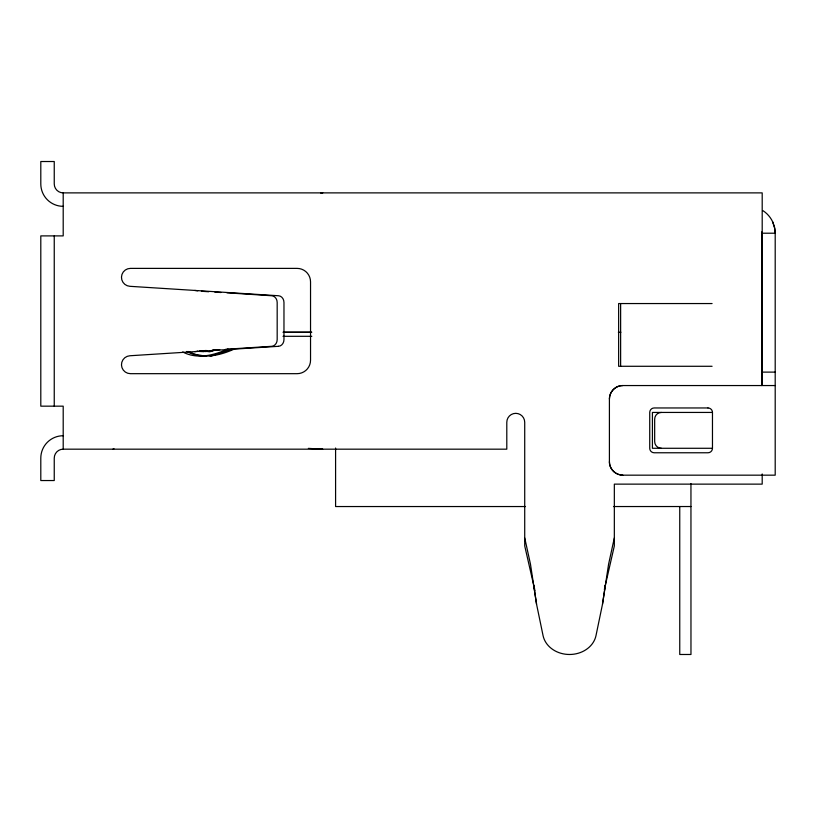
<?xml version="1.0" encoding="UTF-8"?>
<svg xmlns="http://www.w3.org/2000/svg" width="816" height="816" viewBox="0 0 816 816"><rect width="100%" height="100%" fill="white"/><g stroke="black" fill="none" stroke-linecap="round" stroke-linejoin="round"><path stroke-width="1.22" d="M761.756 385.55L761.716 231.897M762.827 210.579A26.887 26.887 0 0 1 772.752 222.003L774.476 227.083L775.2 232.764L775.2 475.167L622.853 475.167C617.763 475.126 612.928 472.097 610.715 467.517A13.219 12.964 90 0 1 609.409 461.723L609.409 398.993C609.45 393.965 612.408 389.171 616.927 386.927A13.943 13.668 -90 0 1 622.853 385.55L775.2 385.55M534.541 588.958L533.725 585.429L536.561 604.228L543.048 635.562A26.887 22.889 0 0 0 569.527 654.483A26.887 22.889 0 0 0 596.006 635.562L602.494 604.228L605.329 585.429L604.513 588.958M602.494 604.228L608.593 564.172L614.336 537.928M604.36 589.611L614.336 545.894L614.336 484.133L762.195 484.133L762.195 473.963M112.639 449.402L113.954 448.739M228.001 349.024C213.731 355.297 197.288 359.662 182.692 351.961M210.202 356.337L233.141 349.024M234.396 349.024C219.443 355.796 201.909 359.672 186.742 351.451M207.407 350.564L203.786 351.665L197.472 351.339M208.927 351.665L214.975 349.829M216.22 349.829L210.171 351.665L200.532 351.094M194.759 351.635L197.788 351.247M199.543 351.023L206.295 350.472M212.405 350.084L219.739 349.625M225.604 349.289L271.697 346.31A6.722 5.804 90 0 0 277.175 339.609L277.175 302.461A6.722 5.804 90 0 0 271.697 295.749L226.95 292.811M63.199 206.326A22.399 22.399 0 0 1 40.8 183.916L40.8 161.517L54.244 161.517L54.244 183.916A8.966 8.966 0 0 0 63.199 192.882L762.195 192.882L762.195 384.999M761.756 233.213L775.2 233.213L774.772 228.48L772.752 222.003M712.082 303.552L618.64 303.552L618.64 366.282L712.082 366.282M283.009 332.234L311.804 332.234M618.344 332.234L620.894 332.234M283.489 332.245L311.447 332.245M283.009 336.314L311.804 336.304M761.756 372.116L775.2 372.116M712.378 412.437L652.423 412.437L652.423 448.28L712.378 448.28M63.199 435.734A22.399 22.399 0 0 0 40.8 458.143L40.8 480.542L54.244 480.542L54.244 458.143A8.966 8.966 0 0 1 63.199 449.177L506.797 449.177L506.797 422.3A8.966 8.966 0 0 1 515.763 413.335A8.966 8.966 0 0 1 524.719 422.3L524.719 545.894L534.939 590.651M525.514 506.542L335.59 506.542L335.59 448.025M613.469 506.542L690.958 506.532M308.366 448.372L320.984 449.137A27.305 27.091 89.8 0 0 322.595 449.177A27.305 27.081 89.5 0 1 320.984 449.137A27.305 27.091 -89.8 0 0 322.595 449.177A27.305 27.081 -89.7 0 1 320.984 449.137M201.409 291.271L208.743 291.74M214.853 292.128L220.952 292.516M205.948 351.584L199.767 350.656M206.203 356.245L196.024 354.542L187.996 351.461M194.759 290.435L197.788 290.812M524.719 537.928L530.471 564.172L536.561 604.228M690.948 483.633L690.968 654.483L679.759 654.483L679.748 506.542M620.629 303.552L620.629 366.282M63.199 192.882L63.199 235.895L40.8 235.895L40.8 406.164L63.199 406.164L63.199 449.177M54.244 235.895L54.244 406.164M661.378 448.28A6.722 6.722 0 0 1 654.667 441.568L654.667 419.159A6.722 6.722 0 0 1 661.378 412.437M622.853 475.167A13.444 13.444 0 0 1 609.409 461.723M609.409 398.993A13.444 13.444 0 0 1 622.853 385.55M278.48 346.31L129.887 355.756A8.976 8.976 0 0 0 121.482 364.997A8.976 8.976 0 0 0 130.448 373.677L297.095 373.677A13.444 13.444 0 0 0 310.539 360.233L310.539 281.826A13.444 13.444 0 0 0 297.095 268.382L130.448 268.382A8.976 8.976 0 0 0 121.482 277.073A8.976 8.976 0 0 0 129.887 286.314L278.48 295.749A6.722 5.804 -90 0 1 283.968 302.461L283.968 339.609A6.722 5.804 -90 0 1 278.48 346.31M707.982 407.959L654.218 407.959A4.478 4.478 0 0 0 649.73 412.437L649.73 448.28A4.478 4.478 0 0 0 654.218 452.768L707.982 452.768A4.478 4.478 0 0 0 712.47 448.28L712.47 412.437A4.478 4.478 0 0 0 707.982 407.959M322.595 192.882A27.305 27.091 89.8 0 0 320.984 192.933A27.305 27.091 -89.8 0 1 322.595 192.882A27.305 27.081 -89.5 0 0 320.984 192.933A27.305 27.081 89.7 0 1 322.595 192.882"/></g></svg>
